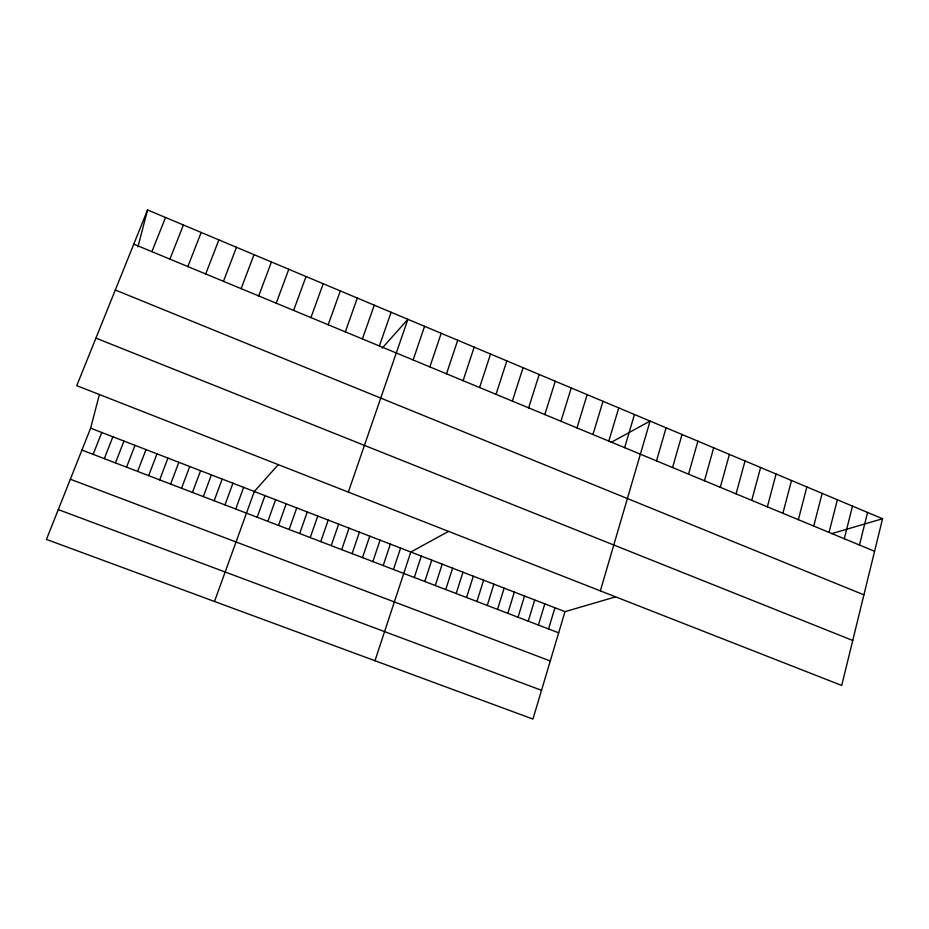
<?xml version="1.0" encoding="UTF-8"?>
<svg xmlns="http://www.w3.org/2000/svg" width="929" height="929" viewBox="0 0 929 929"><rect width="100%" height="100%" fill="white"/><g stroke="black" fill="none" stroke-linecap="round" stroke-linejoin="round"><path stroke-width="1.39" d="M882.55 518.742L841.72 685.463L76.77 385.663L147.56 209.931L882.55 518.742L831.618 533.652M859.476 545.033L867.558 512.448M844.298 538.739L852.485 506.119M829.051 532.422L837.354 499.756M813.734 526.069L822.153 493.369M798.348 519.683L806.871 486.947M615.219 596.975L564.983 611.665L532.956 719.069L46.45 539.412L90.624 428.176L99.322 394.802M137.933 246.859L147.56 209.931M782.88 513.272L791.52 480.502M767.354 506.839L776.098 474.022M751.747 500.359L760.607 467.508M736.058 493.856L745.046 460.97M720.3 487.33L729.404 454.397M704.472 480.757L713.681 447.801M688.563 474.162L697.9 441.159M672.573 467.542L682.037 434.493M656.513 460.877L666.093 427.804M600.343 590.867L650.079 421.069L610.968 442.483M624.636 447.662L634.461 414.508M608.82 441.101L618.76 407.912M548.563 628.945L554.915 607.775M592.934 434.517L603.002 401.293M538.414 625.054L544.824 603.873M528.241 621.153L534.698 599.96M518.034 617.239L524.537 596.023M576.979 427.897L587.163 394.639M507.803 613.326L514.352 592.087M497.538 609.389L504.133 588.138M560.942 421.255L571.242 387.95M487.249 605.441L493.891 584.167M544.824 414.566L555.263 381.227M476.914 601.481L483.614 580.195M466.555 597.51L473.302 576.212M528.636 407.854L539.192 374.48M512.367 401.107L523.05 367.698M456.174 593.526L462.967 572.206M445.746 589.532L452.597 568.2M496.016 394.337L506.839 360.882M435.295 585.525L442.192 564.17M424.808 581.508L431.764 560.141M479.596 387.521L490.547 354.042M414.299 577.478L421.301 556.088M463.095 380.681L474.173 347.167M374.979 660.728L410.804 552.035L448.242 531.539M393.478 569.5L400.585 548.075M446.512 373.806L457.718 340.246M383.189 565.552L390.343 544.115M372.854 561.592L380.066 540.144M362.496 557.621L369.754 536.149M429.848 366.897L441.194 333.302M352.103 553.638L359.418 532.154M413.115 359.964L424.588 326.323M341.686 549.643L349.049 528.148M348.329 492.091L407.889 319.321L382.214 348.108M331.235 545.637L338.644 524.119M320.749 541.619L328.216 520.089M310.24 537.577L317.753 516.036M379.38 345.971L391.121 312.272M299.684 533.536L307.255 511.984M289.116 529.484L296.734 507.908M362.391 338.934L374.271 305.188M345.321 331.85L357.34 298.081M278.503 525.419L286.178 503.82M267.866 521.343L275.588 499.732M257.182 517.244L264.974 495.621M328.169 324.744L340.328 290.928M214.494 601.469L254.314 491.499L278.085 464.86M235.745 509.022L243.63 487.365M310.925 317.59L323.234 283.74M293.61 310.414L306.047 276.528M224.969 504.9L232.924 483.219M214.169 500.754L222.17 479.062M203.335 496.597L211.394 474.893M276.203 303.191L288.791 269.271M192.466 492.44L200.583 470.713M181.561 488.259L189.737 466.521M258.703 295.945L271.431 261.978M241.122 288.652L254 254.662M170.622 484.067L178.856 462.305M159.66 479.863L167.94 458.09M148.652 475.636L157.001 453.851M223.459 281.324L236.477 247.3M137.62 471.409L146.016 449.613M126.553 467.171L135.007 445.351M205.704 273.962L218.872 239.903M187.855 266.565L201.175 232.459M115.451 462.909L123.963 441.078M104.303 458.636L112.885 436.793M169.914 259.133L183.396 224.992M93.132 454.362L101.772 432.484M151.892 251.654L165.525 217.479M58.283 509.603L541.526 690.305M70.349 479.225L550.27 660.983M81.926 450.066L558.677 632.823M90.624 428.176L564.983 611.665M95.931 338.11L852.741 640.464M115.301 289.999L863.912 594.85M133.776 244.141L874.584 551.292"/></g></svg>
